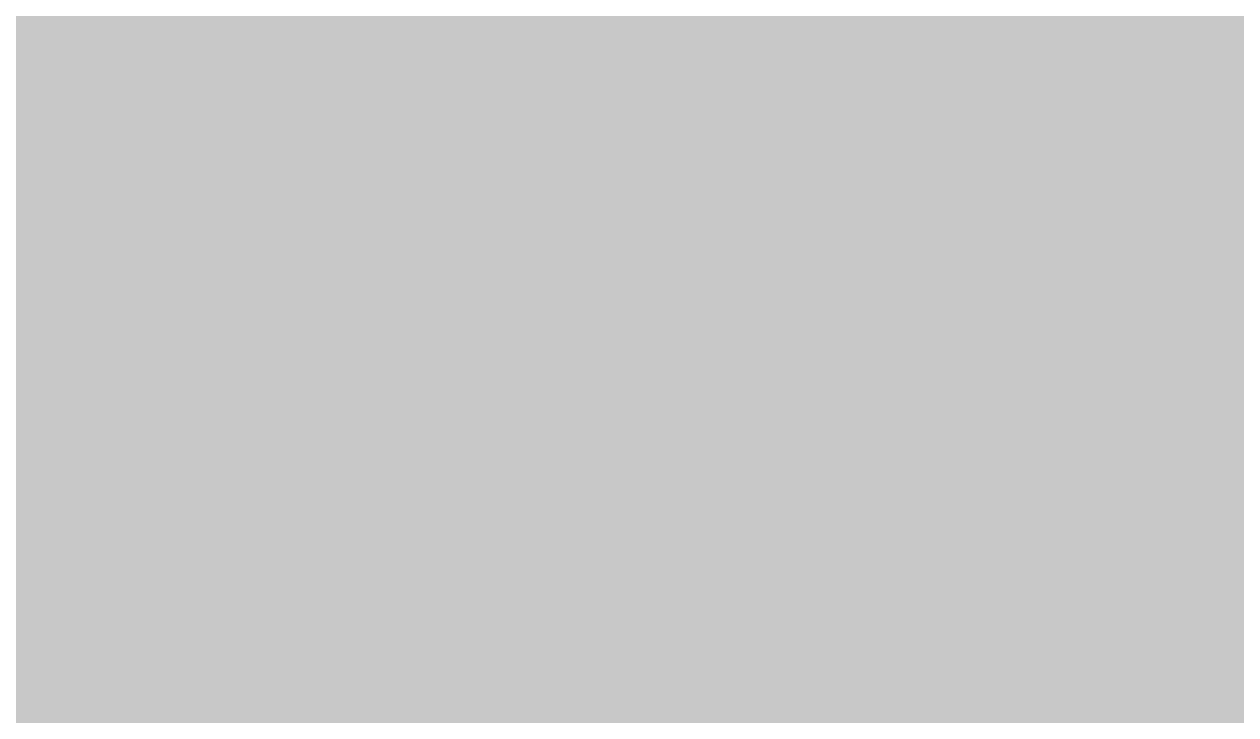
# Model space of a CAD drawing. Header units: inches. Extents: x 68 to 568, y 3 to 460.
# Drawn here: x 200.555 to 202.485, y 31.299 to 32.398 of the extents above; entities that cross this region are included whole.
import ezdxf

# ---------------------------------------------------------------- set-up
doc = ezdxf.new("R2010")
doc.units = ezdxf.units.IN
for name, color, linetype in [('Bottom Layer', 5, 'Continuous'), ('Bottom Solder', 6, 'Continuous'), ('Drill Drawing', 1, 'Continuous'), ('Layer 1', 16, 'Continuous'), ('Layer 2', 76, 'Continuous'), ('Top Layer', 1, 'Continuous'), ('Top Overlay', 2, 'Continuous'), ('Top Paste', 8, 'Continuous'), ('Top Solder', 216, 'Continuous'), ('Via Holes', 16, 'Continuous')]:
    doc.layers.add(name, color=color, linetype=linetype)
doc.styles.add('Arial', font='', dxfattribs={"height": 0.2})
doc.styles.get('Arial').set_extended_font_data('Arial')

# ---------------------------------------------------------------- blocks, each defined once
blk = doc.blocks.new('C___1206_54')
at = {"layer": 'Top Layer'}
blk.add_hatch(color=1, dxfattribs=at).paths.add_polyline_path([(0.508, 0.889), (2.032, 0.889), (2.032, -0.889), (0.508, -0.889)])
at = {"layer": 'Top Paste'}
blk.add_hatch(color=8, dxfattribs=at).paths.add_polyline_path([(0.508, 0.889), (2.032, 0.889), (2.032, -0.889), (0.508, -0.889)])
at = {"layer": 'Top Solder'}
blk.add_hatch(color=216, dxfattribs=at).paths.add_polyline_path([(0.4064, 0.9906), (2.1336, 0.9906), (2.1336, -0.9906), (0.4064, -0.9906)])
at = {"layer": 'Top Overlay'}
for points in [[(2.1336, 0.9906, 0.127, 0.127, 0), (0.6096, 0.9906, 0.127, 0.127, 0)], [(2.1336, 0.9906, 0.127, 0.127, 0), (2.1336, -0.9906, 0.127, 0.127, 0)]]:
    blk.add_lwpolyline(points, format="xyseb", dxfattribs=at)
blk.add_lwpolyline([(2.10185, 0.9906, 0.0635, 0.0635, 1), (2.16535, 0.9906, 0.0635, 0.0635, 1)], format="xyseb", close=True, dxfattribs=at)
blk.add_lwpolyline([(2.10185, 0.9906, 0.0635, 0.0635, 1), (2.16535, 0.9906, 0.0635, 0.0635, 1)], format="xyseb", close=True, dxfattribs=at)

msp = doc.modelspace()

# ---------------------------------------------------------------- hatches: boundary and pattern name
at = {"layer": 'Bottom Layer'}
msp.add_hatch(color=5, dxfattribs=at).paths.add_polyline_path([(202.1586, 33.4768), (200.2536, 33.4768), (200.2536, 31.3432), (202.1586, 31.3432)])
h = msp.add_hatch(color=5, dxfattribs=at)
edge = h.paths.add_edge_path()
edge.add_arc((201.1947, 31.8743), 0.3, 0, 360)
at = {"layer": 'Bottom Solder'}
h = msp.add_hatch(color=6, dxfattribs=at)
edge = h.paths.add_edge_path()
edge.add_arc((201.1947, 31.8743), 0.4016, 0, 360)
at = {"layer": 'Layer 1'}
h = msp.add_hatch(color=16, dxfattribs=at)
edge = h.paths.add_edge_path()
edge.add_arc((201.1947, 31.8743), 0.3, 0, 360)
at = {"layer": 'Layer 2'}
msp.add_hatch(color=76, dxfattribs=at).paths.add_polyline_path([(200.0504, 30.759), (202.8444, 30.759), (202.8444, 33.8832), (200.0504, 33.8832)])
h = msp.add_hatch(color=76, dxfattribs=at)
edge = h.paths.add_edge_path()
edge.add_arc((201.1947, 31.8743), 0.3, 0, 360)
at = {"layer": 'Top Layer'}
for points in [[(197.5117, 32.1217), (203.5302, 32.1217), (203.5302, 33.3221), (197.5117, 33.3221)], [(200.7134, 29.6414), (203.5302, 29.6414), (203.5302, 33.3221), (200.7134, 33.3221)]]:
    msp.add_hatch(color=1, dxfattribs=at).paths.add_polyline_path(points)
h = msp.add_hatch(color=1, dxfattribs=at)
edge = h.paths.add_edge_path()
edge.add_arc((201.1947, 31.8743), 0.3, 0, 360)
at = {"layer": 'Top Solder'}
h = msp.add_hatch(color=216, dxfattribs=at)
edge = h.paths.add_edge_path()
edge.add_arc((201.1947, 31.8743), 0.4016, 0, 360)
at = {"layer": 'Via Holes'}
h = msp.add_hatch(color=7, dxfattribs=at)
edge = h.paths.add_edge_path()
edge.add_arc((201.1947, 31.8743), 0.15, 0, 360)

# ---------------------------------------------------------------- linework, layer by layer
at = {"layer": 'Bottom Layer'}
for points in [[(201.4487, 31.8743, 0.8, 0.8, 0), (201.8945, 32.3201, 0.8, 0.8, 0)], [(201.8945, 32.3201, 0.8, 0.8, 0), (204.0769, 32.3201, 0.8, 0.8, 0)]]:
    msp.add_lwpolyline(points, format="xyseb", dxfattribs=at)
for points in [[(201.6945, 32.3201, 0.4, 0.4, 1), (202.0945, 32.3201, 0.4, 0.4, 1)], [(201.6945, 32.3201, 0.4, 0.4, 1), (202.0945, 32.3201, 0.4, 0.4, 1)], [(201.2487, 31.8743, 0.4, 0.4, 1), (201.6487, 31.8743, 0.4, 0.4, 1)]]:
    msp.add_lwpolyline(points, format="xyseb", close=True, dxfattribs=at)
at = {"layer": 'Layer 2'}
for points in [[(201.4487, 31.8743, 1, 1, 0), (201.9545, 31.3686, 1, 1, 0)], [(201.9545, 31.3686, 1, 1, 0), (234.8484, 31.3686, 1, 1, 0)]]:
    msp.add_lwpolyline(points, format="xyseb", dxfattribs=at)
for points in [[(201.1987, 31.8743, 0.5, 0.5, 1), (201.6987, 31.8743, 0.5, 0.5, 1)], [(201.7045, 31.3686, 0.5, 0.5, 1), (202.2045, 31.3686, 0.5, 0.5, 1)], [(201.7045, 31.3686, 0.5, 0.5, 1), (202.2045, 31.3686, 0.5, 0.5, 1)]]:
    msp.add_lwpolyline(points, format="xyseb", close=True, dxfattribs=at)

# ---------------------------------------------------------------- block references
at = {"rotation": 180}
msp.add_blockref('C___1206_54', (204.0382, 32.4331), dxfattribs=at)

# ---------------------------------------------------------------- texts
at = {"layer": 'Drill Drawing', "style": 'Arial'}
msp.add_text('E', height=0.508, dxfattribs=at).set_placement((200.9746, 31.5696))

doc.saveas('drawing.dxf')
